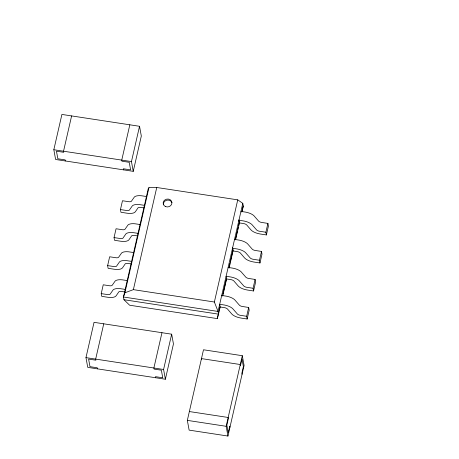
<?xml version="1.0" encoding="UTF-8"?>
<svg xmlns="http://www.w3.org/2000/svg" width="459" height="459" viewBox="0 0 459 459"><rect width="100%" height="100%" fill="white"/><g stroke="black" fill="none" stroke-linecap="round" stroke-linejoin="round"><path stroke-width="0.69" d="M53.829 149.737L61.908 114.434L139.53 126.288L141.32 136.036L133.242 171.339L55.619 159.485L53.829 149.737L131.452 161.591L133.242 171.339M71.61 115.92L63.537 151.218L63.732 152.302L56.457 151.189L57.845 158.774L65.126 159.881L65.321 160.966M129.828 124.808L121.75 160.105L121.951 161.189L129.226 162.302L130.614 169.882L123.339 168.774L123.54 169.859M85.965 357.63L94.043 322.333L171.666 334.186L173.45 343.934L165.378 379.232L87.755 367.378L85.965 357.63L163.588 369.484L165.378 379.232M125.014 291.993L121.612 291.476A3.299 1.366 12.9 0 0 118.749 291.976L116.104 295.854A9.496 3.924 12.9 0 1 107.876 297.277L101.72 296.336L101.221 293.628L103.241 284.798L109.724 285.779A3.27 1.354 12.9 0 0 112.134 285.366L115.163 281.04A9.524 3.936 12.9 0 1 122.186 279.818L127.218 280.564M131.429 263.977L128.027 263.455A3.299 1.366 12.9 0 0 125.164 263.954L122.513 267.838A9.496 3.924 12.9 0 1 114.291 269.255L108.129 268.314L107.63 265.606L109.649 256.782L116.138 257.763A3.27 1.354 12.9 0 0 118.548 257.344L121.572 253.018A9.524 3.936 12.9 0 1 128.595 251.796L133.626 252.548M137.838 235.955L134.435 235.438A3.299 1.366 12.9 0 0 131.572 235.937L128.927 239.816A9.496 3.924 12.9 0 1 120.7 241.233L114.538 240.292L114.044 237.59L116.064 228.76L122.547 229.741A3.27 1.354 12.9 0 0 124.957 229.328L127.986 225.002A9.524 3.936 12.9 0 1 135.009 223.774L140.041 224.526M143.569 207.835L140.85 207.416A3.299 1.366 12.9 0 0 137.981 207.916L135.336 211.8A9.496 3.924 12.9 0 1 127.114 213.217L120.952 212.276L120.453 209.568L122.473 200.744L128.956 201.725A3.27 1.354 12.9 0 0 131.366 201.306L134.395 196.98A9.524 3.936 12.9 0 1 141.418 195.758L146.45 196.509M131.452 161.591L139.53 126.288M103.745 323.813L95.667 359.11L95.868 360.195L88.593 359.087L89.981 366.666L97.262 367.779L97.457 368.864M220.194 306.985L224.273 307.61A3.299 1.366 12.9 0 1 227.492 309.033L231.761 313.973A9.496 3.924 12.9 0 0 240.992 318.058L247.154 318.999L246.655 316.291L240.166 315.287A3.27 1.354 12.9 0 1 237.464 314.094L232.627 308.563A9.524 3.936 12.9 0 0 224.738 305.063L219.695 304.277L220.194 306.985L217.308 318.609L129.622 305.218L123.953 299.71L123.46 297.002L124.888 292.785L148.94 187.656L156.748 187.49L237.745 199.86L242.794 203.343L243.287 206.051L242.025 211.588M124.888 292.785L133.374 289.646L156.748 187.49M161.964 332.7L153.885 368.003L154.081 369.088L161.361 370.195L162.75 377.78L155.475 376.667L155.676 377.751M163.588 369.484L171.666 334.186M123.953 299.71L218.553 314.157L218.054 311.449L214.37 302.016L237.745 199.86M187.341 420.375L203.492 349.775L242.3 355.702L244.09 365.45L227.939 436.05L189.125 430.123L187.341 420.375L226.149 426.302L227.939 436.05M242.794 203.343L218.054 311.449L123.46 297.002L148.194 188.896L148.94 187.656M217.308 318.609L218.903 311.632M219.218 310.238L219.861 307.45M222.89 294.196L226.241 279.554M228.955 267.7L229.913 263.512M230.229 262.118L232.782 250.964M235.335 239.805L237.251 231.434M237.573 230.039L238.21 227.251M238.531 225.857L239.168 223.068M222.684 296.101L226.603 278.963L226.109 276.255L231.147 277.047A9.524 3.936 12.9 0 1 239.036 280.547L243.872 286.072A3.27 1.354 12.9 0 0 246.581 287.271L253.07 288.269L253.563 290.977L247.401 290.036A9.496 3.924 12.9 0 1 238.169 285.951L233.906 281.017A3.299 1.366 12.9 0 0 230.688 279.588L226.603 278.963M229.087 268.108L233.115 250.505M235.605 239.621L239.529 222.483M246.655 316.291L248.675 307.467L242.186 306.463A3.27 1.354 12.9 0 1 239.483 305.269L234.647 299.738A9.524 3.936 12.9 0 0 226.757 296.239L221.714 295.453M253.07 288.269L255.089 279.445L248.6 278.447A3.27 1.354 12.9 0 1 245.892 277.247L241.055 271.722A9.524 3.936 12.9 0 0 233.166 268.222L228.129 267.431M259.478 260.253L252.989 259.249A3.27 1.354 12.9 0 1 250.287 258.056L245.45 252.525A9.524 3.936 12.9 0 0 237.555 249.025L232.518 248.239L233.017 250.947L237.096 251.572A3.299 1.366 12.9 0 1 240.315 252.995L244.578 257.935A9.496 3.924 12.9 0 0 253.816 262.02L259.978 262.961L259.478 260.253L261.498 251.429L255.009 250.425A3.27 1.354 12.9 0 1 252.301 249.226L247.47 243.7A9.524 3.936 12.9 0 0 239.575 240.2L234.538 239.414M265.887 232.231L259.398 231.233A3.27 1.354 12.9 0 1 256.696 230.034L251.859 224.508A9.524 3.936 12.9 0 0 243.97 221.008L238.932 220.217L239.426 222.925L243.511 223.55A3.299 1.366 12.9 0 1 246.724 224.979L250.993 229.913A9.496 3.924 12.9 0 0 260.224 233.998L266.386 234.939L265.887 232.231L267.907 223.407L261.418 222.403A3.27 1.354 12.9 0 1 258.715 221.209L253.879 215.684A9.524 3.936 12.9 0 0 245.99 212.184L240.952 211.392M247.154 318.999L249.174 310.175L248.675 307.467M253.563 290.977L255.583 282.153L255.089 279.445M259.978 262.961L261.997 254.137L261.498 251.429M266.386 234.939L268.406 226.115L267.907 223.407M226.149 426.302L242.3 355.702M241.778 212.092L243.287 206.051M144.43 205.334L139.398 204.582A9.524 3.936 12.9 0 0 132.376 205.804L129.346 210.13A3.27 1.354 12.9 0 1 126.942 210.549L120.453 209.568M138.021 233.35L132.99 232.604A9.524 3.936 12.9 0 0 125.967 233.826L122.937 238.152A3.27 1.354 12.9 0 1 120.528 238.565L114.044 237.59M131.607 261.372L126.575 260.62A9.524 3.936 12.9 0 0 119.552 261.842L116.529 266.168A3.27 1.354 12.9 0 1 114.119 266.587L107.63 265.606M133.374 289.646L214.37 302.016M125.198 289.388L120.166 288.642A9.524 3.936 12.9 0 0 113.143 289.864L110.114 294.19A3.27 1.354 12.9 0 1 107.704 294.603L101.221 293.628M189.36 411.551L228.169 417.478L228.364 418.562L226.849 425.177L228.243 432.762L229.758 426.141L229.959 427.226M239.03 219.781L239.403 221.806M232.621 247.797L232.994 249.828M242.071 374.274L241.876 373.19L243.39 366.575L241.996 358.99L240.482 365.611L240.281 364.526L201.472 358.599L201.673 359.684M163.364 204.444A4.401 3.942 -10.4 0 1 166.927 200.21A4.401 3.942 -10.4 0 1 171.907 202.683M165.567 206.59A4.401 3.942 -10.4 0 0 171.924 202.608A4.401 3.942 -10.4 0 0 165.142 199.763A4.401 3.942 -10.4 0 0 165.567 206.59"/></g></svg>
